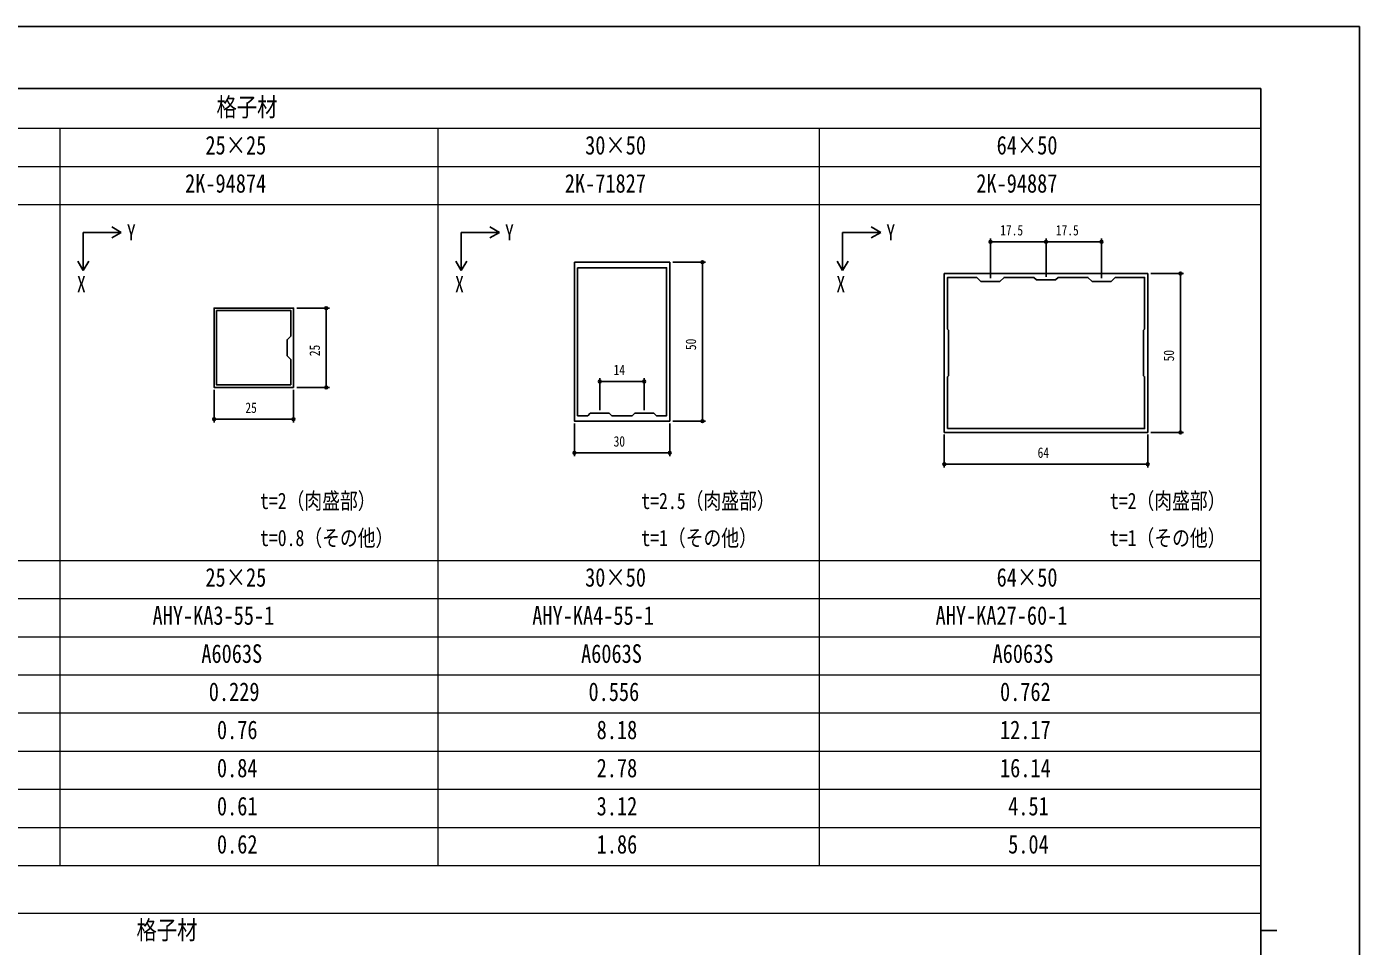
# Model space of a CAD drawing. Units: millimetres on the paper. Extents: x -420 to 420, y -297 to 297.
# Drawn here: x 1.1 to 420.5, y 7.5 to 297 of the extents above; entities that cross this region are included whole.
import ezdxf
from ezdxf.enums import TextEntityAlignment as Align

# ---------------------------------------------------------------- set-up
doc = ezdxf.new("R2010")
doc.units = ezdxf.units.MM
doc.layers.add('0-1_TABLE1', color=7, linetype='Continuous', lineweight=18)
for name, color, linetype in [('0-2_USER1', 3, 'Continuous'), ('0-3_YKK_11', 7, 'Continuous'), ('0-5_YKK_D', 6, 'Continuous'), ('0-6_YKK_ZWAK', 7, 'Continuous')]:
    doc.layers.add(name, color=color, linetype=linetype)
doc.styles.add('ＭＳ ゴシック', font='')
doc.styles.get('ＭＳ ゴシック').set_extended_font_data('MS Gothic')

msp = doc.modelspace()

# ---------------------------------------------------------------- linework, layer by layer
at = {"layer": '0-1_TABLE1'}
for p, q in [((389.502, 277), (389.502, 33)), ((-390.498, 265), (389.502, 265)), ((11.502, 265), (11.502, 33)), ((130.502, 265), (130.502, 33)), ((250.502, 265), (250.502, 33)), ((-390.498, 253), (389.502, 253)), ((-390.498, 241), (389.502, 241)), ((-390.498, 129), (389.502, 129)), ((-390.498, 117), (389.502, 117)), ((-390.498, 105), (389.502, 105)), ((-390.498, 93), (389.502, 93)), ((-390.498, 81), (389.502, 81)), ((-298.831, 69), (389.502, 69)), ((-390.498, 57), (389.502, 57)), ((-298.831, 45), (389.502, 45)), ((-390.498, 33), (389.502, 33)), ((-390.498, 18), (389.502, 18))]:
    msp.add_line(p, q, dxfattribs=at)
at = {"layer": '0-2_USER1'}
for p, q in [((18.882, 232.226), (30.882, 232.226)), ((18.882, 232.226), (18.882, 220.226)), ((30.882, 232.226), (27.882, 233.959)), ((30.882, 232.226), (27.882, 230.494)), ((137.882, 232.226), (149.882, 232.226)), ((137.882, 232.226), (137.882, 220.226)), ((149.882, 232.226), (146.882, 233.959)), ((149.882, 232.226), (146.882, 230.494)), ((257.882, 232.226), (269.882, 232.226)), ((257.882, 232.226), (257.882, 220.226)), ((269.882, 232.226), (266.882, 233.959)), ((269.882, 232.226), (266.882, 230.494)), ((18.882, 220.226), (17.15, 223.226)), ((18.882, 220.226), (20.614, 223.226)), ((137.882, 220.226), (136.15, 223.226)), ((137.882, 220.226), (139.614, 223.226)), ((257.882, 220.226), (256.15, 223.226)), ((257.882, 220.226), (259.614, 223.226))]:
    msp.add_line(p, q, dxfattribs=at)
at = {"layer": '0-3_YKK_11'}
for points in [[(173.457, 222.843), (173.457, 172.843), (203.457, 172.843), (203.457, 222.843)], [(174.457, 221.143), (174.457, 174.543), (177.657, 174.543), (178.457, 175.343), (184.457, 175.343), (185.257, 174.543), (191.657, 174.543), (192.457, 175.343), (198.457, 175.343), (199.257, 174.543), (202.457, 174.543), (202.457, 221.143)], [(353.89, 169.293), (289.89, 169.293), (289.89, 219.293), (353.89, 219.293)], [(290.89, 170.493), (352.89, 170.493), (352.89, 186.793), (352.59, 187.093), (352.59, 201.493), (352.89, 201.793), (352.89, 218.093), (343.69, 218.093), (342.39, 216.793), (336.39, 216.793), (335.09, 218.093), (325.69, 218.093), (324.89, 217.293), (318.89, 217.293), (318.09, 218.093), (308.69, 218.093), (307.39, 216.793), (301.39, 216.793), (300.09, 218.093), (290.89, 218.093), (290.89, 201.793), (291.19, 201.493), (291.19, 187.093), (290.89, 186.793)], [(85.069, 183.434), (60.069, 183.434), (60.069, 208.432), (85.069, 208.432)], [(84.269, 184.234), (60.869, 184.234), (60.869, 207.632), (84.269, 207.632), (84.269, 199.634), (83.069, 198.434), (83.069, 193.434), (84.269, 192.234)]]:
    msp.add_lwpolyline(points, close=True, dxfattribs=at)
at = {"layer": '0-5_YKK_D'}
for p, q in [((304.39, 217.793), (304.39, 230.293)), ((321.89, 229.293), (304.39, 229.293)), ((321.89, 218.293), (321.89, 230.293)), ((321.89, 218.293), (321.89, 230.293)), ((321.89, 229.293), (339.39, 229.293)), ((339.39, 217.793), (339.39, 230.293)), ((204.457, 222.843), (214.757, 222.843)), ((213.757, 172.843), (213.757, 222.843)), ((354.89, 219.293), (365.19, 219.293)), ((364.19, 169.293), (364.19, 219.293)), ((86.069, 208.432), (96.369, 208.432)), ((95.369, 208.432), (95.369, 183.434)), ((181.457, 176.343), (181.457, 186.343)), ((195.457, 185.343), (181.457, 185.343)), ((195.457, 176.343), (195.457, 186.343)), ((60.069, 182.734), (60.069, 172.434)), ((85.069, 182.734), (85.069, 172.434)), ((86.069, 183.434), (96.369, 183.434)), ((85.069, 173.434), (60.069, 173.434)), ((173.457, 172.143), (173.457, 161.843)), ((203.457, 172.143), (203.457, 161.843)), ((204.457, 172.843), (214.757, 172.843)), ((289.89, 168.593), (289.89, 158.293)), ((353.89, 168.593), (353.89, 158.293)), ((354.89, 169.293), (365.19, 169.293)), ((203.457, 162.843), (173.457, 162.843)), ((289.89, 159.293), (353.89, 159.293))]:
    msp.add_line(p, q, dxfattribs=at)
for centre in [(304.39, 229.293), (321.89, 229.293), (321.89, 229.293), (339.39, 229.293), (213.757, 222.843), (364.19, 219.293), (95.369, 208.432), (181.457, 185.343), (195.457, 185.343), (95.369, 183.434), (60.069, 173.434), (85.069, 173.434), (213.757, 172.843), (364.19, 169.293), (173.457, 162.843), (203.457, 162.843), (289.89, 159.293), (353.89, 159.293)]:
    msp.add_circle(centre, 0.425, dxfattribs=at)
at = {"layer": '0-6_YKK_ZWAK'}
for p, q in [((389.502, 277.5), (-390.498, 277.5)), ((389.502, 277.5), (389.502, -252.5)), ((389.502, 12.5), (394.502, 12.5))]:
    msp.add_line(p, q, dxfattribs=at)
msp.add_lwpolyline([(-420.5, -297), (420.5, -297), (420.5, 297), (-420.5, 297)], close=True, dxfattribs=at)

# ---------------------------------------------------------------- texts
at = {"layer": '0-1_TABLE1', "style": 'ＭＳ ゴシック', "width": 0.8}
for s, height, p in [('格子材', 5.865, (60.835, 267)), ('25×25', 5.865, (57.349, 255)), ('30×50', 5.865, (176.849, 255)), ('64×50', 5.865, (306.349, 255)), ('2K-94874', 5.865, (50.949, 243)), ('2K-71827', 5.865, (170.449, 243)), ('2K-94887', 5.865, (299.949, 243)), ('t=2（肉盛部）', 5.132, (74.519, 143.644)), ('t=2.5（肉盛部）', 5.132, (194.519, 143.644)), ('t=2（肉盛部）', 5.132, (341.996, 143.644)), ('t=0.8（その他）', 5.132, (74.519, 131.977)), ('t=1（その他）', 5.132, (194.519, 131.977)), ('t=1（その他）', 5.132, (341.996, 131.977)), ('25×25', 5.865, (57.349, 119)), ('30×50', 5.865, (176.849, 119)), ('64×50', 5.865, (306.349, 119)), ('AHY-KA3-55-1', 5.865, (40.709, 107)), ('AHY-KA4-55-1', 5.865, (160.209, 107)), ('AHY-KA27-60-1', 5.865, (287.149, 107)), ('A6063S', 5.865, (56.069, 95)), ('A6063S', 5.865, (175.569, 95)), ('A6063S', 5.865, (305.069, 95)), ('0.229', 5.865, (58.415, 83)), ('0.556', 5.865, (177.915, 83)), ('0.762', 5.865, (307.415, 83)), ('0.76', 5.865, (60.975, 71)), ('8.18', 5.865, (180.475, 71)), ('12.17', 5.865, (307.415, 71)), ('0.84', 5.865, (60.975, 59)), ('2.78', 5.865, (180.475, 59)), ('16.14', 5.865, (307.415, 59)), ('0.61', 5.865, (60.975, 47)), ('3.12', 5.865, (180.475, 47)), ('4.51', 5.865, (309.975, 47)), ('0.62', 5.865, (60.975, 35)), ('1.86', 5.865, (180.475, 35)), ('5.04', 5.865, (309.975, 35)), ('格子材', 5.865, (35.648, 8))]:
    msp.add_text(s, height=height, dxfattribs=at).set_placement(p, align=Align.BOTTOM_LEFT)
at = {"layer": '0-2_USER1', "style": 'ＭＳ ゴシック', "width": 0.8}
for s, p in [('Y', (32.621, 228.162)), ('Y', (151.621, 228.162)), ('Y', (271.621, 228.162)), ('X', (16.908, 211.847)), ('X', (135.908, 211.847)), ('X', (255.908, 211.847))]:
    msp.add_text(s, height=5.132, dxfattribs=at).set_placement(p, align=Align.BOTTOM_LEFT)
at = {"layer": '0-5_YKK_D', "style": 'ＭＳ ゴシック', "width": 0.8}
for s, p in [('17.5', (307.5, 230.293)), ('17.5', (325, 230.293)), ('14', (185.817, 186.343)), ('25', (69.929, 174.434)), ('30', (185.817, 163.843)), ('64', (319.25, 160.293))]:
    msp.add_text(s, height=3.299, dxfattribs=at).set_placement(p, align=Align.BOTTOM_LEFT)
for s, p in [('50', (212.757, 195.203)), ('25', (94.369, 193.293)), ('50', (363.19, 191.653))]:
    msp.add_text(s, height=3.299, rotation=90, dxfattribs=at).set_placement(p, align=Align.BOTTOM_LEFT)

doc.saveas('drawing.dxf')
